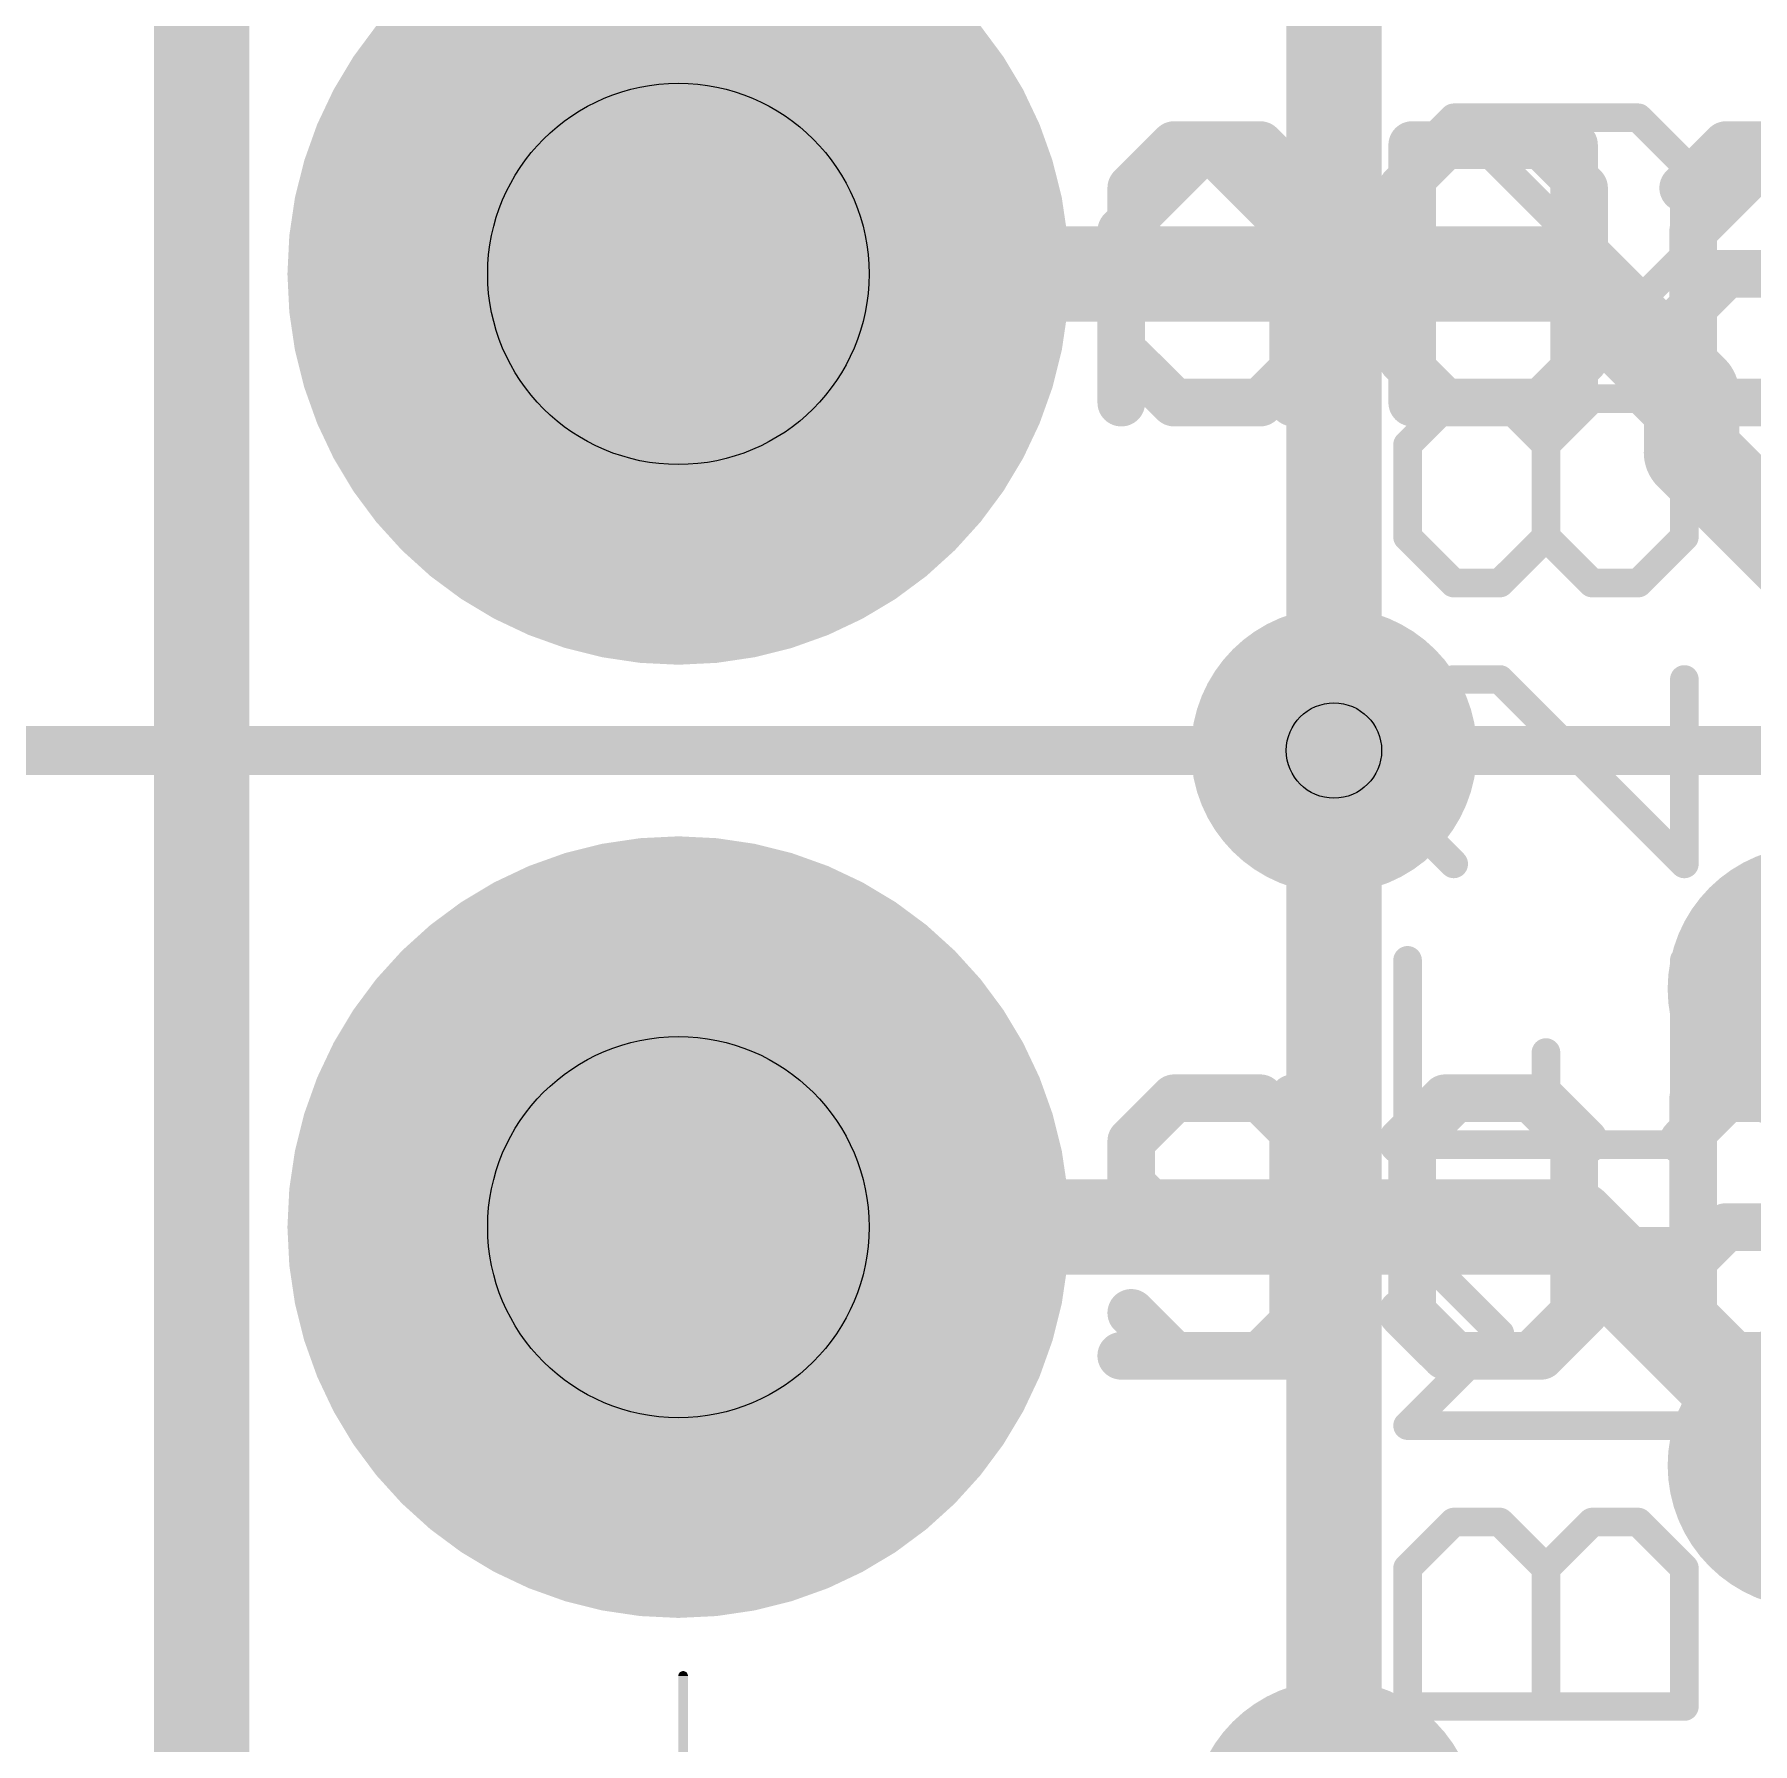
# Model space of a CAD drawing. Extents: x -47 to 60, y -34 to 22.
# Drawn here: x -0.446 to 4.132, y 8.784 to 13.338 of the extents above; entities that cross this region are included whole.
import ezdxf

# ---------------------------------------------------------------- set-up
doc = ezdxf.new("R2010")
doc.units = 0
for name, color, linetype in [('1', 12, 'CONTINUOUS'), ('16', 132, 'CONTINUOUS'), ('17', 110, 'CONTINUOUS'), ('18', 110, 'CONTINUOUS'), ('20', 53, 'CONTINUOUS'), ('21', 253, 'CONTINUOUS'), ('22', 53, 'CONTINUOUS'), ('27', 253, 'CONTINUOUS'), ('28', 253, 'CONTINUOUS'), ('29', 253, 'CONTINUOUS'), ('30', 253, 'CONTINUOUS'), ('44', 253, 'CONTINUOUS'), ('47', 253, 'CONTINUOUS'), ('51', 253, 'CONTINUOUS')]:
    doc.layers.add(name, color=color, linetype=linetype)

# ---------------------------------------------------------------- blocks, each defined once
blk = doc.blocks.new('RECT')
blk.add_solid([(-0.5, -0.5), (0.5, -0.5), (-0.5, 0.5), (0.5, 0.5)])
blk = doc.blocks.new('ROUNDP')
at = {"const_width": 0.5}
blk.add_lwpolyline([(0, -0.25, 1), (0, 0.25, 1), (0, -0.25)], format="xyb", dxfattribs=at)
blk = doc.blocks.new('ROUNDV')
at = {"const_width": 0.5}
blk.add_lwpolyline([(0, -0.25, 1), (0, 0.25, 1), (0, -0.25)], format="xyb", dxfattribs=at)

msp = doc.modelspace()

# ---------------------------------------------------------------- linework, layer by layer
at = {"layer": '1', "const_width": 0.254}
for points in [[(0, 20.32), (0, 0)], [(1.27, 12.7), (3.6513, 12.7)], [(3.6513, 12.7), (3.9688, 12.3825)], [(3.9688, 12.3825), (3.9688, 12.2238)], [(3.9688, 12.2238), (4.9213, 11.2713)], [(3.0163, 11.43), (3.0163, 8.5725)]]:
    msp.add_lwpolyline(points, dxfattribs=at)
at = {"layer": '1', "const_width": 0.127}
for points in [[(1.27, 12.7635, 1), (1.27, 12.6365)], [(3.6962, 12.7449, 1), (3.6063, 12.6551)], [(3.6513, 12.6365, 1), (3.6513, 12.7635)], [(4.0323, 12.3825, 1), (3.9053, 12.3825)], [(3.9238, 12.3376, 1), (4.0137, 12.4274)], [(4.0137, 12.2687, 1), (3.9238, 12.1788)], [(3.9053, 12.2238, 1), (4.0323, 12.2238)], [(3.0798, 11.43, 1), (2.9528, 11.43)]]:
    msp.add_lwpolyline(points, format="xyb", dxfattribs=at)
at = {"layer": '16', "const_width": 0.254}
for points in [[(0, 0), (0, 20.32)], [(3.0163, 14.7637), (3.0163, 11.43)], [(1.27, 10.16), (3.6513, 10.16)], [(3.6513, 10.16), (4.2862, 9.525)]]:
    msp.add_lwpolyline(points, dxfattribs=at)
at = {"layer": '16', "const_width": 0.127}
for points in [[(2.9528, 11.43, 1), (3.0798, 11.43)], [(1.27, 10.2235, 1), (1.27, 10.0965)], [(3.6962, 10.2049, 1), (3.6063, 10.1151)], [(3.6513, 10.0965, 1), (3.6513, 10.2235)]]:
    msp.add_lwpolyline(points, format="xyb", dxfattribs=at)
at = {"layer": '20', "const_width": 0.2032}
msp.add_lwpolyline([(0, 20.32), (0, 0)], dxfattribs=at)
at = {"layer": '21', "const_width": 0.127}
for points in [[(2.5909, 13.0435), (2.4765, 12.9291)], [(2.8197, 13.0435), (2.5909, 13.0435)], [(2.9341, 12.9291), (2.8197, 13.0435)], [(3.2249, 13.0435), (3.2249, 12.3571)], [(3.5681, 13.0435), (3.2249, 13.0435)], [(3.6825, 12.9291), (3.5681, 13.0435)], [(3.9733, 12.8147), (4.2021, 13.0435)], [(2.4765, 12.9291), (2.4765, 12.8147)], [(3.6825, 12.4715), (3.6825, 12.9291)], [(2.4765, 12.8147), (2.5909, 12.7003)], [(3.9733, 12.3571), (3.9733, 12.8147)], [(2.5909, 12.7003), (2.8197, 12.7003)], [(2.8197, 12.7003), (2.9341, 12.5859)], [(3.9733, 12.7003), (4.4309, 12.7003)], [(2.9341, 12.5859), (2.9341, 12.4715)], [(2.5909, 12.3571), (2.4765, 12.4715)], [(2.9341, 12.4715), (2.8197, 12.3571)], [(3.5681, 12.3571), (3.6825, 12.4715)], [(2.8197, 12.3571), (2.5909, 12.3571)], [(3.2249, 12.3571), (3.5681, 12.3571)], [(2.5909, 10.5035), (2.4765, 10.3891)], [(2.8197, 10.5035), (2.5909, 10.5035)], [(2.9341, 10.3891), (2.8197, 10.5035)], [(3.3393, 10.5035), (3.2249, 10.3891)], [(3.5681, 10.5035), (3.3393, 10.5035)], [(3.6825, 10.3891), (3.5681, 10.5035)], [(3.9733, 10.5035), (3.9733, 9.8171)], [(2.4765, 10.3891), (2.4765, 10.2747)], [(3.2249, 10.3891), (3.2249, 9.9315)], [(2.4765, 10.2747), (2.5909, 10.1603)], [(2.5909, 10.1603), (2.8197, 10.1603)], [(2.8197, 10.1603), (2.9341, 10.0459)], [(2.9341, 10.0459), (2.9341, 9.9315)], [(2.5909, 9.8171), (2.4765, 9.9315)], [(2.9341, 9.9315), (2.8197, 9.8171)], [(3.2249, 9.9315), (3.3393, 9.8171)], [(3.5681, 9.8171), (3.6825, 9.9315)], [(2.8197, 9.8171), (2.5909, 9.8171)], [(3.3393, 9.8171), (3.5681, 9.8171)], [(3.9733, 9.8171), (4.4309, 9.8171)]]:
    msp.add_lwpolyline(points, dxfattribs=at)
at = {"layer": '21', "const_width": 0.0635}
for points in [[(2.5909, 13.0752, 1), (2.5909, 13.0117)], [(2.6133, 13.021, 1), (2.5684, 13.0659)], [(2.8421, 13.0659, 1), (2.7972, 13.021)], [(2.8197, 13.0117, 1), (2.8197, 13.0752)], [(3.2567, 13.0435, 1), (3.1932, 13.0435)], [(3.2249, 13.0752, 1), (3.2249, 13.0117)], [(3.5906, 13.0659, 1), (3.5457, 13.021)], [(3.5681, 13.0117, 1), (3.5681, 13.0752)], [(2.5083, 12.9291, 1), (2.4447, 12.9291)], [(2.454, 12.9515, 1), (2.499, 12.9066)], [(2.9116, 12.9066, 1), (2.9565, 12.9515)], [(3.7143, 12.9291, 1), (3.6508, 12.9291)], [(3.6601, 12.9066, 1), (3.705, 12.9515)], [(2.499, 12.8371, 1), (2.454, 12.7922)], [(4.0051, 12.8147, 1), (3.9416, 12.8147)], [(3.9509, 12.8371, 1), (3.9958, 12.7922)], [(2.4447, 12.8147, 1), (2.5083, 12.8147)], [(2.5909, 12.732, 1), (2.5909, 12.6685)], [(2.5684, 12.6778, 1), (2.6133, 12.7227)], [(2.8421, 12.7227, 1), (2.7972, 12.6778)], [(2.8197, 12.6685, 1), (2.8197, 12.732)], [(3.9733, 12.732, 1), (3.9733, 12.6685)], [(2.9658, 12.5859, 1), (2.9023, 12.5859)], [(2.9116, 12.5634, 1), (2.9565, 12.6083)], [(2.499, 12.4939, 1), (2.454, 12.449)], [(2.9023, 12.4715, 1), (2.9658, 12.4715)], [(2.9565, 12.449, 1), (2.9116, 12.4939)], [(3.6508, 12.4715, 1), (3.7143, 12.4715)], [(3.705, 12.449, 1), (3.6601, 12.4939)], [(2.5909, 12.3889, 1), (2.5909, 12.3254)], [(2.5684, 12.3346, 1), (2.6133, 12.3796)], [(2.7972, 12.3796, 1), (2.8421, 12.3346)], [(2.8197, 12.3254, 1), (2.8197, 12.3889)], [(3.2249, 12.3889, 1), (3.2249, 12.3254)], [(3.5457, 12.3796, 1), (3.5906, 12.3346)], [(3.5681, 12.3254, 1), (3.5681, 12.3889)], [(3.1932, 12.3571, 1), (3.2567, 12.3571)], [(3.9416, 12.3571, 1), (4.0051, 12.3571)], [(2.5909, 10.5352, 1), (2.5909, 10.4717)], [(2.6133, 10.481, 1), (2.5684, 10.5259)], [(2.8421, 10.5259, 1), (2.7972, 10.481)], [(2.8197, 10.4717, 1), (2.8197, 10.5352)], [(3.3393, 10.5352, 1), (3.3393, 10.4717)], [(3.3618, 10.481, 1), (3.3169, 10.5259)], [(3.5906, 10.5259, 1), (3.5457, 10.481)], [(3.5681, 10.4717, 1), (3.5681, 10.5352)], [(4.0051, 10.5035, 1), (3.9416, 10.5035)], [(2.5083, 10.3891, 1), (2.4447, 10.3891)], [(2.454, 10.4115, 1), (2.499, 10.3666)], [(2.9116, 10.3666, 1), (2.9565, 10.4115)], [(3.2567, 10.3891, 1), (3.1932, 10.3891)], [(3.2025, 10.4115, 1), (3.2474, 10.3666)], [(3.6601, 10.3666, 1), (3.705, 10.4115)], [(2.4447, 10.2747, 1), (2.5083, 10.2747)], [(2.499, 10.2971, 1), (2.454, 10.2522)], [(2.5909, 10.192, 1), (2.5909, 10.1285)], [(2.5684, 10.1378, 1), (2.6133, 10.1827)], [(2.8421, 10.1827, 1), (2.7972, 10.1378)], [(2.8197, 10.1285, 1), (2.8197, 10.192)], [(2.9658, 10.0459, 1), (2.9023, 10.0459)], [(2.9116, 10.0234, 1), (2.9565, 10.0683)], [(2.499, 9.9539, 1), (2.454, 9.909)], [(2.9565, 9.909, 1), (2.9116, 9.9539)], [(3.2474, 9.9539, 1), (3.2025, 9.909)], [(3.705, 9.909, 1), (3.6601, 9.9539)], [(2.9023, 9.9315, 1), (2.9658, 9.9315)], [(3.1932, 9.9315, 1), (3.2567, 9.9315)], [(2.5909, 9.8489, 1), (2.5909, 9.7853)], [(2.5684, 9.7946, 1), (2.6133, 9.8396)], [(2.7972, 9.8396, 1), (2.8421, 9.7946)], [(2.8197, 9.7853, 1), (2.8197, 9.8489)], [(3.3393, 9.8489, 1), (3.3393, 9.7853)], [(3.3169, 9.7946, 1), (3.3618, 9.8396)], [(3.5457, 9.8396, 1), (3.5906, 9.7946)], [(3.5681, 9.7853, 1), (3.5681, 9.8489)], [(3.9733, 9.8489, 1), (3.9733, 9.7853)], [(3.9416, 9.8171, 1), (4.0051, 9.8171)]]:
    msp.add_lwpolyline(points, format="xyb", dxfattribs=at)
at = {"layer": '22', "const_width": 0.127}
for points in [[(2.6786, 13.0435), (2.4498, 12.8147)], [(2.9074, 12.8147), (2.6786, 13.0435)], [(3.1982, 12.9291), (3.3126, 13.0435)], [(3.3126, 13.0435), (3.6558, 13.0435)], [(3.6558, 13.0435), (3.6558, 12.3571)], [(3.9467, 12.9291), (4.0611, 13.0435)], [(4.0611, 13.0435), (4.2899, 13.0435)], [(3.1982, 12.4715), (3.1982, 12.9291)], [(2.4498, 12.8147), (2.4498, 12.3571)], [(2.9074, 12.3571), (2.9074, 12.8147)], [(2.9074, 12.7003), (2.4498, 12.7003)], [(4.0611, 12.7003), (3.9467, 12.5859)], [(4.2899, 12.7003), (4.0611, 12.7003)], [(3.9467, 12.5859), (3.9467, 12.4715)], [(3.3126, 12.3571), (3.1982, 12.4715)], [(3.9467, 12.4715), (4.0611, 12.3571)], [(3.6558, 12.3571), (3.3126, 12.3571)], [(4.0611, 12.3571), (4.2899, 12.3571)], [(2.9074, 10.5035), (2.9074, 9.8171)], [(3.1982, 10.3891), (3.3126, 10.5035)], [(3.3126, 10.5035), (3.5414, 10.5035)], [(3.5414, 10.5035), (3.6558, 10.3891)], [(3.9467, 10.3891), (4.0611, 10.5035)], [(4.0611, 10.5035), (4.2899, 10.5035)], [(3.6558, 10.3891), (3.6558, 9.9315)], [(4.0611, 10.1603), (3.9467, 10.0459)], [(4.2899, 10.1603), (4.0611, 10.1603)], [(3.9467, 10.0459), (3.9467, 9.9315)], [(3.3126, 9.8171), (3.1982, 9.9315)], [(3.6558, 9.9315), (3.5414, 9.8171)], [(3.9467, 9.9315), (4.0611, 9.8171)], [(2.9074, 9.8171), (2.4498, 9.8171)], [(3.5414, 9.8171), (3.3126, 9.8171)], [(4.0611, 9.8171), (4.2899, 9.8171)]]:
    msp.add_lwpolyline(points, dxfattribs=at)
at = {"layer": '22', "const_width": 0.0635}
for points in [[(2.7011, 13.0659, 1), (2.6562, 13.021)], [(2.7011, 13.021, 1), (2.6562, 13.0659)], [(3.3126, 13.0752, 1), (3.3126, 13.0117)], [(3.3351, 13.021, 1), (3.2902, 13.0659)], [(3.6876, 13.0435, 1), (3.6241, 13.0435)], [(3.6558, 13.0117, 1), (3.6558, 13.0752)], [(4.0611, 13.0752, 1), (4.0611, 13.0117)], [(4.0835, 13.021, 1), (4.0386, 13.0659)], [(3.23, 12.9291, 1), (3.1665, 12.9291)], [(3.1758, 12.9515, 1), (3.2207, 12.9066)], [(3.9242, 12.9515, 1), (3.9691, 12.9066)], [(2.4816, 12.8147, 1), (2.4181, 12.8147)], [(2.4274, 12.8371, 1), (2.4723, 12.7922)], [(2.9392, 12.8147, 1), (2.8757, 12.8147)], [(2.885, 12.7922, 1), (2.9299, 12.8371)], [(2.4498, 12.732, 1), (2.4498, 12.6685)], [(2.9074, 12.6685, 1), (2.9074, 12.732)], [(4.0611, 12.732, 1), (4.0611, 12.6685)], [(4.0835, 12.6778, 1), (4.0386, 12.7227)], [(3.9784, 12.5859, 1), (3.9149, 12.5859)], [(3.9242, 12.6083, 1), (3.9691, 12.5634)], [(3.1665, 12.4715, 1), (3.23, 12.4715)], [(3.2207, 12.4939, 1), (3.1758, 12.449)], [(3.9149, 12.4715, 1), (3.9784, 12.4715)], [(3.9691, 12.4939, 1), (3.9242, 12.449)], [(3.3126, 12.3889, 1), (3.3126, 12.3254)], [(3.2902, 12.3346, 1), (3.3351, 12.3796)], [(3.6558, 12.3254, 1), (3.6558, 12.3889)], [(4.0611, 12.3889, 1), (4.0611, 12.3254)], [(4.0386, 12.3346, 1), (4.0835, 12.3796)], [(2.4181, 12.3571, 1), (2.4816, 12.3571)], [(2.8757, 12.3571, 1), (2.9392, 12.3571)], [(3.6241, 12.3571, 1), (3.6876, 12.3571)], [(2.9392, 10.5035, 1), (2.8757, 10.5035)], [(3.3126, 10.5352, 1), (3.3126, 10.4717)], [(3.3351, 10.481, 1), (3.2902, 10.5259)], [(3.5639, 10.5259, 1), (3.519, 10.481)], [(3.5414, 10.4717, 1), (3.5414, 10.5352)], [(4.0611, 10.5352, 1), (4.0611, 10.4717)], [(4.0835, 10.481, 1), (4.0386, 10.5259)], [(3.1758, 10.4115, 1), (3.2207, 10.3666)], [(3.6876, 10.3891, 1), (3.6241, 10.3891)], [(3.6334, 10.3666, 1), (3.6783, 10.4115)], [(3.9242, 10.4115, 1), (3.9691, 10.3666)], [(4.0611, 10.192, 1), (4.0611, 10.1285)], [(4.0835, 10.1378, 1), (4.0386, 10.1827)], [(3.9784, 10.0459, 1), (3.9149, 10.0459)], [(3.9242, 10.0683, 1), (3.9691, 10.0234)], [(3.2207, 9.9539, 1), (3.1758, 9.909)], [(3.6783, 9.909, 1), (3.6334, 9.9539)], [(3.9691, 9.9539, 1), (3.9242, 9.909)], [(3.6241, 9.9315, 1), (3.6876, 9.9315)], [(3.9149, 9.9315, 1), (3.9784, 9.9315)], [(2.4498, 9.8489, 1), (2.4498, 9.7853)], [(2.8757, 9.8171, 1), (2.9392, 9.8171)], [(2.9074, 9.7853, 1), (2.9074, 9.8489)], [(3.3126, 9.8489, 1), (3.3126, 9.7853)], [(3.2902, 9.7946, 1), (3.3351, 9.8396)], [(3.519, 9.8396, 1), (3.5639, 9.7946)], [(3.5414, 9.7853, 1), (3.5414, 9.8489)], [(4.0611, 9.8489, 1), (4.0611, 9.7853)], [(4.0386, 9.7946, 1), (4.0835, 9.8396)]]:
    msp.add_lwpolyline(points, format="xyb", dxfattribs=at)
at = {"layer": '27', "const_width": 0.0762}
for points in [[(3.2125, 12.9933), (3.3353, 13.1162)], [(3.3353, 13.1162), (3.8268, 13.1162)], [(3.8268, 12.6247), (3.3353, 13.1162)], [(3.8268, 13.1162), (3.9497, 12.9933)], [(3.2125, 12.7476), (3.2125, 12.9933)], [(3.9497, 12.9933), (3.9497, 12.7476)], [(3.3353, 12.6247), (3.2125, 12.7476)], [(3.9497, 12.7476), (3.8268, 12.6247)], [(3.8268, 12.6247), (3.3353, 12.6247)], [(3.2125, 12.2449), (3.3353, 12.3678)], [(3.3353, 12.3678), (3.4582, 12.3678)], [(3.4582, 12.3678), (3.5811, 12.2449)], [(3.5811, 12.2449), (3.704, 12.3678)], [(3.704, 12.3678), (3.8268, 12.3678)], [(3.8268, 12.3678), (3.9497, 12.2449)], [(3.2125, 11.9991), (3.2125, 12.2449)], [(3.5811, 11.9991), (3.5811, 12.2449)], [(3.9497, 12.2449), (3.9497, 11.9991)], [(3.3353, 11.8763), (3.2125, 11.9991)], [(3.5811, 11.9991), (3.4582, 11.8763)], [(3.704, 11.8763), (3.5811, 11.9991)], [(3.9497, 11.9991), (3.8268, 11.8763)], [(3.4582, 11.8763), (3.3353, 11.8763)], [(3.8268, 11.8763), (3.704, 11.8763)], [(3.3353, 11.6193), (3.2125, 11.4965)], [(3.4582, 11.6193), (3.3353, 11.6193)], [(3.9497, 11.1279), (3.4582, 11.6193)], [(3.9497, 11.6193), (3.9497, 11.1279)], [(3.2125, 11.4965), (3.2125, 11.2507)], [(3.2125, 11.2507), (3.3353, 11.1279)], [(3.2125, 10.8709), (3.2125, 10.3794)], [(3.9497, 10.3794), (3.9497, 10.8709)], [(3.5811, 10.3794), (3.5811, 10.6252)], [(3.2125, 10.3794), (3.9497, 10.3794)], [(3.4582, 9.8768), (3.2125, 10.1225)], [(3.2125, 10.1225), (3.9497, 10.1225)], [(3.2125, 9.631), (3.4582, 9.8768)], [(3.9497, 9.631), (3.2125, 9.631)], [(3.2125, 9.2512), (3.3353, 9.3741)], [(3.3353, 9.3741), (3.4582, 9.3741)], [(3.4582, 9.3741), (3.5811, 9.2512)], [(3.5811, 9.2512), (3.704, 9.3741)], [(3.704, 9.3741), (3.8268, 9.3741)], [(3.8268, 9.3741), (3.9497, 9.2512)], [(3.2125, 8.8826), (3.2125, 9.2512)], [(3.5811, 8.8826), (3.5811, 9.2512)], [(3.9497, 9.2512), (3.9497, 8.8826)], [(3.9497, 8.8826), (3.2125, 8.8826)]]:
    msp.add_lwpolyline(points, dxfattribs=at)
at = {"layer": '27', "const_width": 0.0381}
for points in [[(3.3353, 13.1352, 1), (3.3353, 13.0971)], [(3.3488, 13.1296, 1), (3.3219, 13.1027)], [(3.3488, 13.1027, 1), (3.3219, 13.1296)], [(3.8403, 13.1296, 1), (3.8134, 13.1027)], [(3.8268, 13.0971, 1), (3.8268, 13.1352)], [(3.199, 13.0068, 1), (3.2259, 12.9798)], [(3.2315, 12.9933, 1), (3.1934, 12.9933)], [(3.9688, 12.9933, 1), (3.9306, 12.9933)], [(3.9362, 12.9798, 1), (3.9632, 13.0068)], [(3.2259, 12.761, 1), (3.199, 12.7341)], [(3.9632, 12.7341, 1), (3.9362, 12.761)], [(3.1934, 12.7476, 1), (3.2315, 12.7476)], [(3.9306, 12.7476, 1), (3.9688, 12.7476)], [(3.3353, 12.6437, 1), (3.3353, 12.6056)], [(3.3219, 12.6112, 1), (3.3488, 12.6382)], [(3.8134, 12.6382, 1), (3.8403, 12.6112)], [(3.8134, 12.6112, 1), (3.8403, 12.6382)], [(3.8268, 12.6056, 1), (3.8268, 12.6437)], [(3.3353, 12.3868, 1), (3.3353, 12.3487)], [(3.3488, 12.3543, 1), (3.3219, 12.3812)], [(3.4717, 12.3812, 1), (3.4447, 12.3543)], [(3.4582, 12.3487, 1), (3.4582, 12.3868)], [(3.704, 12.3868, 1), (3.704, 12.3487)], [(3.7174, 12.3543, 1), (3.6905, 12.3812)], [(3.8403, 12.3812, 1), (3.8134, 12.3543)], [(3.8268, 12.3487, 1), (3.8268, 12.3868)], [(3.199, 12.2584, 1), (3.2259, 12.2314)], [(3.2315, 12.2449, 1), (3.1934, 12.2449)], [(3.6001, 12.2449, 1), (3.562, 12.2449)], [(3.5676, 12.2584, 1), (3.5946, 12.2314)], [(3.5676, 12.2314, 1), (3.5946, 12.2584)], [(3.9688, 12.2449, 1), (3.9306, 12.2449)], [(3.9362, 12.2314, 1), (3.9632, 12.2584)], [(3.2259, 12.0126, 1), (3.199, 11.9857)], [(3.1934, 11.9991, 1), (3.2315, 11.9991)], [(3.562, 11.9991, 1), (3.6001, 11.9991)], [(3.5946, 12.0126, 1), (3.5676, 11.9857)], [(3.5946, 11.9857, 1), (3.5676, 12.0126)], [(3.9306, 11.9991, 1), (3.9688, 11.9991)], [(3.9632, 11.9857, 1), (3.9362, 12.0126)], [(3.3353, 11.8953, 1), (3.3353, 11.8572)], [(3.3219, 11.8628, 1), (3.3488, 11.8897)], [(3.4447, 11.8897, 1), (3.4717, 11.8628)], [(3.4582, 11.8572, 1), (3.4582, 11.8953)], [(3.704, 11.8953, 1), (3.704, 11.8572)], [(3.6905, 11.8628, 1), (3.7174, 11.8897)], [(3.8134, 11.8897, 1), (3.8403, 11.8628)], [(3.8268, 11.8572, 1), (3.8268, 11.8953)], [(3.3353, 11.6384, 1), (3.3353, 11.6003)], [(3.3488, 11.6059, 1), (3.3219, 11.6328)], [(3.4717, 11.6328, 1), (3.4447, 11.6059)], [(3.4582, 11.6003, 1), (3.4582, 11.6384)], [(3.9688, 11.6193, 1), (3.9306, 11.6193)], [(3.2315, 11.4965, 1), (3.1934, 11.4965)], [(3.199, 11.5099, 1), (3.2259, 11.483)], [(3.2259, 11.2642, 1), (3.199, 11.2373)], [(3.1934, 11.2507, 1), (3.2315, 11.2507)], [(3.3219, 11.1144, 1), (3.3488, 11.1413)], [(3.9306, 11.1279, 1), (3.9688, 11.1279)], [(3.9362, 11.1144, 1), (3.9632, 11.1413)], [(3.2315, 10.8709, 1), (3.1934, 10.8709)], [(3.9688, 10.8709, 1), (3.9306, 10.8709)], [(3.6001, 10.6252, 1), (3.562, 10.6252)], [(3.2125, 10.3985, 1), (3.2125, 10.3604)], [(3.1934, 10.3794, 1), (3.2315, 10.3794)], [(3.562, 10.3794, 1), (3.6001, 10.3794)], [(3.9306, 10.3794, 1), (3.9688, 10.3794)], [(3.9497, 10.3604, 1), (3.9497, 10.3985)], [(3.2259, 10.136, 1), (3.199, 10.109)], [(3.2125, 10.1416, 1), (3.2125, 10.1035)], [(3.9497, 10.1035, 1), (3.9497, 10.1416)], [(3.4717, 9.8633, 1), (3.4447, 9.8902)], [(3.4447, 9.8633, 1), (3.4717, 9.8902)], [(3.2125, 9.6501, 1), (3.2125, 9.612)], [(3.199, 9.6445, 1), (3.2259, 9.6176)], [(3.9497, 9.612, 1), (3.9497, 9.6501)], [(3.3353, 9.3931, 1), (3.3353, 9.355)], [(3.3488, 9.3606, 1), (3.3219, 9.3876)], [(3.4717, 9.3876, 1), (3.4447, 9.3606)], [(3.4582, 9.355, 1), (3.4582, 9.3931)], [(3.704, 9.3931, 1), (3.704, 9.355)], [(3.7174, 9.3606, 1), (3.6905, 9.3876)], [(3.8403, 9.3876, 1), (3.8134, 9.3606)], [(3.8268, 9.355, 1), (3.8268, 9.3931)], [(3.199, 9.2647, 1), (3.2259, 9.2377)], [(3.2315, 9.2512, 1), (3.1934, 9.2512)], [(3.6001, 9.2512, 1), (3.562, 9.2512)], [(3.5676, 9.2647, 1), (3.5946, 9.2377)], [(3.5676, 9.2377, 1), (3.5946, 9.2647)], [(3.9688, 9.2512, 1), (3.9306, 9.2512)], [(3.9362, 9.2377, 1), (3.9632, 9.2647)], [(3.2125, 8.9017, 1), (3.2125, 8.8636)], [(3.1934, 8.8826, 1), (3.2315, 8.8826)], [(3.562, 8.8826, 1), (3.6001, 8.8826)], [(3.9306, 8.8826, 1), (3.9688, 8.8826)], [(3.9497, 8.8636, 1), (3.9497, 8.9017)]]:
    msp.add_lwpolyline(points, format="xyb", dxfattribs=at)
at = {"layer": '28', "const_width": 0.0127}
msp.add_lwpolyline([(1.2891, 8.9642, 1), (1.2763, 8.9642)], format="xyb", dxfattribs=at)
at = {"layer": '28', "const_width": 0.0254}
msp.add_lwpolyline([(1.2827, 8.71), (1.2827, 8.9642)], dxfattribs=at)
at = {"layer": '44'}
for centre, radius in [((1.27, 12.7), 0.508), ((3.0163, 11.43), 0.127), ((1.27, 10.16), 0.508)]:
    msp.add_circle(centre, radius, dxfattribs=at)
at = {"layer": '47', "const_width": 0.13}
msp.add_lwpolyline([(6.35, 11.43), (-5.76, 11.43)], dxfattribs=at)

# ---------------------------------------------------------------- block references
at = {"layer": '17', "xscale": 1.8796, "yscale": 1.8796}
for p in [(1.27, 12.7), (1.27, 12.7), (1.27, 10.16), (1.27, 10.16)]:
    msp.add_blockref('ROUNDP', p, dxfattribs=at)
at = {"layer": '18', "xscale": 0.762, "yscale": 0.762}
for p in [(3.0163, 11.43), (3.0163, 11.43), (4.2862, 10.795), (4.2862, 10.795), (4.2862, 9.525), (4.2862, 9.525), (3.0163, 8.5725), (3.0163, 8.5725)]:
    msp.add_blockref('ROUNDV', p, dxfattribs=at)
at = {"layer": '29', "xscale": 2.0828, "yscale": 2.0828}
for p in [(1.27, 12.7), (1.27, 10.16)]:
    msp.add_blockref('ROUNDP', p, dxfattribs=at)
at = {"layer": '30', "xscale": 2.0828, "yscale": 2.0828}
for p in [(1.27, 12.7), (1.27, 10.16)]:
    msp.add_blockref('ROUNDP', p, dxfattribs=at)
at = {"layer": '51', "xscale": 0.508, "yscale": 0.508, "rotation": 270}
for p in [(1.27, 12.7), (1.27, 10.16)]:
    msp.add_blockref('RECT', p, dxfattribs=at)

doc.saveas('drawing.dxf')
